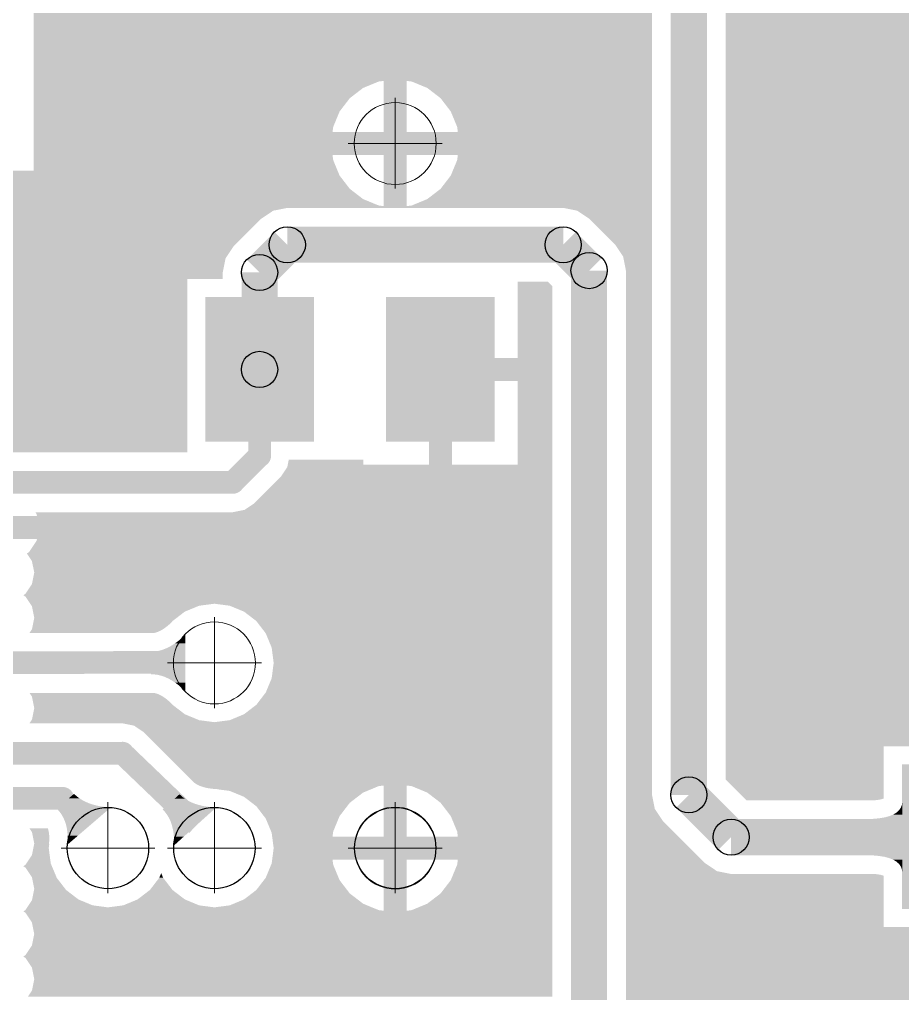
# Model space of a CAD drawing. Header units: millimetres. Extents: x -3633 to 871, y -630 to 261.
# Drawn here: x -1473.49 to -1453.87, y 147.87 to 169.52 of the extents above; entities that cross this region are included whole.
import ezdxf

# ---------------------------------------------------------------- set-up
doc = ezdxf.new("R2010")
doc.units = ezdxf.units.MM
for name, color, linetype in [('DRILL', 7, 'Continuous'), ('DRILL GOST', 7, 'Continuous'), ('TOP_LAYER', 7, 'Continuous'), ('TOP_PASTE', 8, 'Continuous')]:
    doc.layers.add(name, color=color, linetype=linetype)

# ---------------------------------------------------------------- blocks, each defined once
blk = doc.blocks.new('ROUND_26')
blk.add_circle((0, 0), 0.01772)
blk = doc.blocks.new('RECTANGLE_15')
blk.add_solid([(0.02362, 0.0315), (0.02362, -0.0315), (-0.02362, 0.0315), (-0.02362, -0.0315)])
blk = doc.blocks.new('ROUND_1')
at = {"const_width": 0.005}
blk.add_lwpolyline([(-0.0025, 0, 1), (0.0025, 0, 1)], format="xyb", close=True, dxfattribs=at)
blk = doc.blocks.new('ROUND_2')
blk.add_circle((0, 0), 0.00787)

msp = doc.modelspace()

# ---------------------------------------------------------------- linework, layer by layer
at = {"layer": 'DRILL', "lineweight": 0}
for p, q in [((-1465.14, 167.782), (-1465.14, 165.761)), ((-1466.182, 166.763), (-1464.099, 166.763)), ((-1471.521, 152.121), (-1471.521, 150.099))]:
    msp.add_line(p, q, dxfattribs=at)
at = {"layer": 'DRILL GOST', "lineweight": 0}
for p, q in [((-1469.156, 156.237), (-1469.156, 154.215)), ((-1470.197, 155.218), (-1468.114, 155.218)), ((-1469.156, 152.121), (-1469.156, 150.099)), ((-1465.14, 152.121), (-1465.14, 150.099)), ((-1472.562, 151.102), (-1470.479, 151.102)), ((-1470.197, 151.102), (-1468.114, 151.102)), ((-1466.182, 151.102), (-1464.099, 151.102))]:
    msp.add_line(p, q, dxfattribs=at)
for centre in [(-1465.14, 166.763), (-1469.156, 155.218), (-1465.14, 151.102)]:
    msp.add_circle(centre, 0.911, dxfattribs=at)
at = {"layer": 'TOP_LAYER', "elevation": 0}
for points, const_width in [([(-1458.615, 152.285), (-1458.615, 174.846)], 0.803), ([(-1468.152, 163.898), (-1467.537, 164.513)], 0.803), ([(-1467.537, 164.513), (-1461.408, 164.513)], 0.803), ([(-1461.408, 164.513), (-1460.833, 163.938)], 0.803), ([(-1460.833, 144.905), (-1460.833, 163.938)], 0.803), ([(-1468.152, 161.743), (-1468.152, 163.898)], 0.803), ([(-1468.152, 159.826), (-1468.152, 161.743)], 0.502), ([(-1468.745, 159.234), (-1468.152, 159.826)], 0.502), ([(-1475.129, 159.234), (-1468.745, 159.234)], 0.502), ([(-1475.129, 155.218), (-1469.801, 155.233)], 0.502), ([(-1475.129, 153.21), (-1471.198, 153.21)], 0.502), ([(-1471.198, 153.21), (-1469.543, 151.621)], 0.502), ([(-1458.615, 152.285), (-1457.676, 151.346)], 0.803), ([(-1475.129, 152.206), (-1472.529, 152.206)], 0.502), ([(-1457.676, 151.346), (-1452.74, 151.346)], 0.803)]:
    msp.add_lwpolyline(points, dxfattribs=dict(at, const_width=const_width))
at = {"layer": 'TOP_LAYER'}
for points in [[(-1467.537, 165.332), (-1467.537, 165.332), (-1467.537, 165.332), (-1461.408, 165.332)], [(-1473.266, 155.883), (-1473.264, 155.886), (-1470.511, 155.883), (-1470.489, 155.886)], [(-1470.027, 155.656), (-1469.951, 155.713), (-1469.801, 155.656), (-1469.801, 155.713)], [(-1469.951, 155.713), (-1469.876, 155.778), (-1469.801, 155.713), (-1469.801, 155.778)], [(-1469.876, 155.778), (-1469.801, 155.85), (-1469.801, 155.778), (-1469.801, 155.85)], [(-1470.566, 155.469), (-1470.488, 155.473), (-1469.801, 155.469), (-1469.801, 155.473)], [(-1470.566, 154.967), (-1470.566, 155.469), (-1469.801, 154.967), (-1469.801, 155.469)], [(-1470.488, 155.473), (-1470.41, 155.484), (-1469.801, 155.473), (-1469.801, 155.484)], [(-1470.41, 155.484), (-1470.333, 155.503), (-1469.801, 155.484), (-1469.801, 155.503)], [(-1470.333, 155.503), (-1470.256, 155.53), (-1469.801, 155.503), (-1469.801, 155.53)], [(-1470.256, 155.53), (-1470.179, 155.564), (-1469.801, 155.53), (-1469.801, 155.564)], [(-1470.179, 155.564), (-1470.103, 155.606), (-1469.801, 155.564), (-1469.801, 155.606)], [(-1470.103, 155.606), (-1470.027, 155.656), (-1469.801, 155.606), (-1469.801, 155.656)], [(-1470.488, 154.963), (-1470.566, 154.967), (-1469.801, 154.963), (-1469.801, 154.967)], [(-1470.41, 154.952), (-1470.488, 154.963), (-1469.801, 154.952), (-1469.801, 154.963)], [(-1470.333, 154.932), (-1470.41, 154.952), (-1469.801, 154.932), (-1469.801, 154.952)], [(-1470.256, 154.906), (-1470.333, 154.932), (-1469.801, 154.906), (-1469.801, 154.932)], [(-1470.179, 154.871), (-1470.256, 154.906), (-1469.801, 154.871), (-1469.801, 154.906)], [(-1470.103, 154.829), (-1470.179, 154.871), (-1469.801, 154.829), (-1469.801, 154.871)], [(-1470.027, 154.78), (-1470.103, 154.829), (-1469.801, 154.78), (-1469.801, 154.829)], [(-1469.951, 154.723), (-1470.027, 154.78), (-1469.801, 154.723), (-1469.801, 154.78)], [(-1469.876, 154.658), (-1469.951, 154.723), (-1469.801, 154.658), (-1469.801, 154.723)], [(-1469.801, 154.585), (-1469.876, 154.658), (-1469.801, 154.585), (-1469.801, 154.658)], [(-1469.16, 152.417), (-1469.167, 152.418), (-1469.16, 152.417), (-1469.156, 152.418)], [(-1472.441, 152.168), (-1472.391, 152.21), (-1472.09, 152.168), (-1472.157, 152.21)], [(-1472.391, 152.21), (-1472.336, 152.257), (-1472.157, 152.21), (-1472.219, 152.257)], [(-1472.336, 152.257), (-1472.276, 152.308), (-1472.219, 152.257), (-1472.276, 152.308)], [(-1470.089, 152.158), (-1470.042, 152.2), (-1469.745, 152.158), (-1469.812, 152.2)], [(-1470.042, 152.2), (-1469.99, 152.247), (-1469.812, 152.2), (-1469.875, 152.247)], [(-1469.99, 152.247), (-1469.932, 152.299), (-1469.875, 152.247), (-1469.932, 152.299)], [(-1472.659, 151.981), (-1472.633, 152.003), (-1471.487, 151.981), (-1471.461, 152.003)], [(-1472.633, 152.003), (-1472.622, 152.013), (-1471.461, 152.003), (-1471.568, 152.013)], [(-1472.622, 152.013), (-1472.606, 152.027), (-1471.568, 152.013), (-1471.668, 152.027)], [(-1472.606, 152.027), (-1472.584, 152.046), (-1471.668, 152.027), (-1471.764, 152.046)], [(-1472.584, 152.046), (-1472.556, 152.069), (-1471.764, 152.046), (-1471.853, 152.069)], [(-1472.556, 152.069), (-1472.523, 152.097), (-1471.853, 152.069), (-1471.938, 152.097)], [(-1472.523, 152.097), (-1472.485, 152.13), (-1471.938, 152.097), (-1472.016, 152.13)], [(-1472.485, 152.13), (-1472.441, 152.168), (-1472.016, 152.13), (-1472.09, 152.168)], [(-1470.306, 151.963), (-1470.26, 152.004), (-1469.164, 151.963), (-1469.118, 152.004)], [(-1470.26, 152.004), (-1470.252, 152.011), (-1469.118, 152.004), (-1469.224, 152.011)], [(-1470.252, 152.011), (-1470.239, 152.023), (-1469.224, 152.011), (-1469.324, 152.023)], [(-1470.239, 152.023), (-1470.22, 152.04), (-1469.324, 152.023), (-1469.419, 152.04)], [(-1470.22, 152.04), (-1470.195, 152.062), (-1469.419, 152.04), (-1469.508, 152.062)], [(-1470.195, 152.062), (-1470.165, 152.089), (-1469.508, 152.062), (-1469.593, 152.089)], [(-1470.165, 152.089), (-1470.13, 152.121), (-1469.593, 152.089), (-1469.671, 152.121)], [(-1470.13, 152.121), (-1470.089, 152.158), (-1469.671, 152.121), (-1469.745, 152.158)], [(-1453.945, 151.944), (-1453.904, 152.005), (-1453.872, 151.944), (-1453.872, 152.005)], [(-1453.904, 152.005), (-1453.88, 152.073), (-1453.872, 152.005), (-1453.872, 152.073)], [(-1453.88, 152.073), (-1453.872, 152.149), (-1453.872, 152.073), (-1453.872, 152.149)], [(-1472.606, 151.922), (-1472.659, 151.981), (-1471.555, 151.922), (-1471.487, 151.981)], [(-1472.559, 151.859), (-1472.606, 151.922), (-1471.629, 151.859), (-1471.555, 151.922)], [(-1472.519, 151.79), (-1472.559, 151.859), (-1471.709, 151.79), (-1471.629, 151.859)], [(-1472.485, 151.717), (-1472.519, 151.79), (-1471.794, 151.717), (-1471.709, 151.79)], [(-1470.253, 151.904), (-1470.306, 151.963), (-1469.229, 151.904), (-1469.164, 151.963)], [(-1470.206, 151.841), (-1470.253, 151.904), (-1469.299, 151.841), (-1469.229, 151.904)], [(-1470.166, 151.773), (-1470.206, 151.841), (-1469.375, 151.773), (-1469.299, 151.841)], [(-1470.131, 151.699), (-1470.166, 151.773), (-1469.457, 151.699), (-1469.375, 151.773)], [(-1454.39, 151.764), (-1454.268, 151.784), (-1453.872, 151.764), (-1453.872, 151.784)], [(-1454.268, 151.784), (-1454.163, 151.812), (-1453.872, 151.784), (-1453.872, 151.812)], [(-1454.163, 151.812), (-1454.074, 151.848), (-1453.872, 151.812), (-1453.872, 151.848)], [(-1454.074, 151.848), (-1454.001, 151.892), (-1453.872, 151.848), (-1453.872, 151.892)], [(-1454.001, 151.892), (-1453.945, 151.944), (-1453.872, 151.892), (-1453.872, 151.944)], [(-1472.458, 151.639), (-1472.485, 151.717), (-1471.885, 151.639), (-1471.794, 151.717)], [(-1472.438, 151.557), (-1472.458, 151.639), (-1471.981, 151.557), (-1471.885, 151.639)], [(-1472.424, 151.469), (-1472.438, 151.557), (-1472.083, 151.469), (-1471.981, 151.557)], [(-1470.104, 151.621), (-1470.131, 151.699), (-1469.543, 151.621), (-1469.457, 151.699)], [(-1470.082, 151.538), (-1470.104, 151.621), (-1469.635, 151.538), (-1469.543, 151.621)], [(-1454.681, 151.748), (-1454.527, 151.752), (-1453.872, 151.748), (-1453.872, 151.752)], [(-1454.681, 150.944), (-1454.681, 151.748), (-1453.872, 150.944), (-1453.872, 151.748)], [(-1454.527, 151.752), (-1454.39, 151.764), (-1453.872, 151.752), (-1453.872, 151.764)], [(-1472.416, 151.377), (-1472.424, 151.469), (-1472.19, 151.377), (-1472.083, 151.469)], [(-1472.415, 151.28), (-1472.416, 151.377), (-1472.303, 151.28), (-1472.19, 151.377)], [(-1470.066, 151.45), (-1470.082, 151.538), (-1469.733, 151.45), (-1469.635, 151.538)], [(-1470.057, 151.358), (-1470.066, 151.45), (-1469.836, 151.358), (-1469.733, 151.45)], [(-1470.054, 151.26), (-1470.057, 151.358), (-1469.944, 151.26), (-1469.836, 151.358)], [(-1472.421, 151.179), (-1472.415, 151.28), (-1472.421, 151.179), (-1472.303, 151.28)], [(-1470.058, 151.158), (-1470.054, 151.26), (-1470.058, 151.158), (-1469.944, 151.26)], [(-1454.527, 150.94), (-1454.681, 150.944), (-1453.872, 150.94), (-1453.872, 150.944)], [(-1454.39, 150.928), (-1454.527, 150.94), (-1453.872, 150.928), (-1453.872, 150.94)], [(-1454.268, 150.908), (-1454.39, 150.928), (-1453.872, 150.908), (-1453.872, 150.928)], [(-1454.163, 150.88), (-1454.268, 150.908), (-1453.872, 150.88), (-1453.872, 150.908)], [(-1454.074, 150.844), (-1454.163, 150.88), (-1453.872, 150.844), (-1453.872, 150.88)], [(-1454.001, 150.8), (-1454.074, 150.844), (-1453.872, 150.8), (-1453.872, 150.844)], [(-1453.945, 150.748), (-1454.001, 150.8), (-1453.872, 150.748), (-1453.872, 150.8)], [(-1453.904, 150.687), (-1453.945, 150.748), (-1453.872, 150.687), (-1453.872, 150.748)], [(-1453.88, 150.619), (-1453.904, 150.687), (-1453.872, 150.619), (-1453.872, 150.687)], [(-1453.872, 150.543), (-1453.88, 150.619), (-1453.872, 150.543), (-1453.872, 150.619)]]:
    msp.add_solid(points, dxfattribs=at)
at = {"layer": 'TOP_PASTE'}
msp.add_circle((-1483.212, 119.578), 110, dxfattribs=at)
for points in [[(-1457.797, 161.128), (-1457.797, 170.972), (-1433.42, 161.128), (-1433.42, 170.972)], [(-1473.172, 168.155), (-1473.172, 170.068), (-1459.434, 168.155), (-1459.434, 170.068)], [(-1473.172, 168.14), (-1473.172, 168.155), (-1465.509, 168.14), (-1465.395, 168.155)], [(-1473.172, 167.998), (-1473.172, 168.14), (-1465.853, 167.998), (-1465.509, 168.14)], [(-1465.395, 167.018), (-1465.395, 168.155), (-1464.885, 167.018), (-1464.885, 168.155)], [(-1464.771, 168.14), (-1464.885, 168.155), (-1459.434, 168.14), (-1459.434, 168.155)], [(-1464.427, 167.998), (-1464.771, 168.14), (-1459.434, 167.998), (-1459.434, 168.14)], [(-1473.172, 167.771), (-1473.172, 167.998), (-1466.148, 167.771), (-1465.853, 167.998)], [(-1464.132, 167.771), (-1464.427, 167.998), (-1459.434, 167.771), (-1459.434, 167.998)], [(-1473.172, 167.476), (-1473.172, 167.771), (-1466.375, 167.476), (-1466.148, 167.771)], [(-1463.905, 167.476), (-1464.132, 167.771), (-1459.434, 167.476), (-1459.434, 167.771)], [(-1473.172, 167.132), (-1473.172, 167.476), (-1466.517, 167.132), (-1466.375, 167.476)], [(-1463.763, 167.132), (-1463.905, 167.476), (-1459.434, 167.132), (-1459.434, 167.476)], [(-1473.172, 167.018), (-1473.172, 167.132), (-1466.532, 167.018), (-1466.517, 167.132)], [(-1473.172, 166.508), (-1473.172, 167.018), (-1459.434, 166.508), (-1459.434, 167.018)], [(-1463.748, 167.018), (-1463.763, 167.132), (-1459.434, 167.018), (-1459.434, 167.132)], [(-1473.172, 166.394), (-1473.172, 166.508), (-1466.517, 166.394), (-1466.532, 166.508)], [(-1465.395, 165.371), (-1465.395, 166.508), (-1464.885, 165.371), (-1464.885, 166.508)], [(-1463.763, 166.394), (-1463.748, 166.508), (-1459.434, 166.394), (-1459.434, 166.508)], [(-1473.172, 166.161), (-1473.172, 166.394), (-1466.421, 166.161), (-1466.517, 166.394)], [(-1463.905, 166.05), (-1463.763, 166.394), (-1459.434, 166.05), (-1459.434, 166.394)], [(-1476.354, 166.05), (-1476.312, 166.089), (-1466.375, 166.05), (-1466.391, 166.089)], [(-1476.312, 166.089), (-1476.245, 166.143), (-1466.391, 166.089), (-1466.413, 166.143)], [(-1476.245, 166.143), (-1476.22, 166.161), (-1466.413, 166.143), (-1466.421, 166.161)], [(-1476.652, 165.755), (-1476.396, 166.011), (-1466.148, 165.755), (-1466.345, 166.011)], [(-1476.396, 166.011), (-1476.354, 166.05), (-1466.345, 166.011), (-1466.375, 166.05)], [(-1464.132, 165.755), (-1463.905, 166.05), (-1459.434, 165.755), (-1459.434, 166.05)], [(-1476.879, 165.528), (-1476.652, 165.755), (-1465.853, 165.528), (-1466.148, 165.755)], [(-1464.427, 165.528), (-1464.132, 165.755), (-1459.434, 165.528), (-1459.434, 165.755)], [(-1477.021, 165.386), (-1476.879, 165.528), (-1465.509, 165.386), (-1465.853, 165.528)], [(-1464.771, 165.386), (-1464.427, 165.528), (-1459.434, 165.386), (-1459.434, 165.528)], [(-1477.315, 165.092), (-1477.137, 165.27), (-1468.116, 165.092), (-1467.85, 165.27)], [(-1477.137, 165.27), (-1477.075, 165.332), (-1467.85, 165.27), (-1467.537, 165.332)], [(-1477.075, 165.332), (-1477.036, 165.371), (-1459.434, 165.332), (-1459.434, 165.371)], [(-1477.036, 165.371), (-1477.021, 165.386), (-1465.395, 165.371), (-1465.509, 165.386)], [(-1464.885, 165.371), (-1464.771, 165.386), (-1459.434, 165.371), (-1459.434, 165.386)], [(-1461.095, 165.27), (-1461.408, 165.332), (-1459.434, 165.27), (-1459.434, 165.332)], [(-1460.829, 165.092), (-1461.095, 165.27), (-1459.434, 165.092), (-1459.434, 165.27)], [(-1477.699, 164.708), (-1477.315, 165.092), (-1468.5, 164.708), (-1468.116, 165.092)], [(-1460.254, 164.517), (-1460.829, 165.092), (-1459.434, 164.517), (-1459.434, 165.092)], [(-1478.17, 164.513), (-1477.915, 164.564), (-1468.695, 164.513), (-1468.644, 164.564)], [(-1477.915, 164.564), (-1477.699, 164.708), (-1468.644, 164.564), (-1468.5, 164.708)], [(-1483.404, 164.212), (-1483.138, 164.477), (-1468.909, 164.212), (-1468.731, 164.477)], [(-1483.138, 164.477), (-1483.102, 164.513), (-1468.731, 164.477), (-1468.695, 164.513)], [(-1460.076, 164.251), (-1460.254, 164.517), (-1459.434, 164.251), (-1459.434, 164.517)], [(-1483.717, 163.898), (-1483.404, 164.212), (-1468.971, 163.898), (-1468.909, 164.212)], [(-1460.014, 163.938), (-1460.076, 164.251), (-1459.434, 163.938), (-1459.434, 164.251)], [(-1483.851, 163.764), (-1483.717, 163.898), (-1468.971, 163.764), (-1468.971, 163.898)], [(-1460.014, 152.285), (-1460.014, 163.938), (-1459.434, 152.285), (-1459.434, 163.938)], [(-1477.625, 163.751), (-1477.689, 163.764), (-1468.971, 163.751), (-1468.971, 163.764)], [(-1477.435, 163.713), (-1477.625, 163.751), (-1469.758, 163.713), (-1469.758, 163.751)], [(-1477.219, 163.569), (-1477.435, 163.713), (-1469.758, 163.569), (-1469.758, 163.713)], [(-1462.422, 163.598), (-1462.422, 163.694), (-1461.652, 163.598), (-1461.748, 163.694)], [(-1477.075, 163.353), (-1477.219, 163.569), (-1469.758, 163.353), (-1469.758, 163.569)], [(-1462.422, 161.998), (-1462.422, 163.598), (-1461.652, 161.998), (-1461.652, 163.598)], [(-1477.024, 163.099), (-1477.075, 163.353), (-1469.758, 163.099), (-1469.758, 163.353)], [(-1477.024, 160.488), (-1477.024, 163.099), (-1469.758, 160.488), (-1469.758, 163.099)], [(-1464.136, 161.743), (-1464.136, 161.998), (-1461.652, 161.743), (-1461.652, 161.998)], [(-1464.391, 161.488), (-1464.391, 161.743), (-1461.652, 161.488), (-1461.652, 161.743)], [(-1464.391, 159.627), (-1464.391, 161.488), (-1463.881, 159.627), (-1463.881, 161.488)], [(-1462.422, 159.627), (-1462.422, 161.488), (-1461.652, 159.627), (-1461.652, 161.488)], [(-1457.797, 161.113), (-1457.797, 161.128), (-1449.446, 161.113), (-1449.332, 161.128)], [(-1457.797, 160.97), (-1457.797, 161.113), (-1449.79, 160.97), (-1449.446, 161.113)], [(-1457.797, 160.744), (-1457.797, 160.97), (-1450.085, 160.744), (-1449.79, 160.97)], [(-1457.797, 160.448), (-1457.797, 160.744), (-1450.312, 160.448), (-1450.085, 160.744)], [(-1477.028, 160.468), (-1477.024, 160.488), (-1469.758, 160.468), (-1469.758, 160.488)], [(-1477.028, 159.899), (-1477.028, 160.468), (-1469.758, 159.899), (-1469.758, 160.468)], [(-1457.797, 160.104), (-1457.797, 160.448), (-1450.454, 160.104), (-1450.312, 160.448)], [(-1457.797, 159.99), (-1457.797, 160.104), (-1450.469, 159.99), (-1450.454, 160.104)], [(-1457.797, 159.48), (-1457.797, 159.99), (-1433.42, 159.48), (-1433.42, 159.99)], [(-1467.682, 159.356), (-1467.537, 159.572), (-1461.652, 159.356), (-1461.652, 159.572)], [(-1467.537, 159.572), (-1467.526, 159.627), (-1461.652, 159.572), (-1461.652, 159.627)], [(-1467.526, 159.627), (-1467.505, 159.735), (-1465.851, 159.627), (-1465.851, 159.735)], [(-1468.274, 158.763), (-1467.682, 159.356), (-1461.652, 158.763), (-1461.652, 159.356)], [(-1457.797, 159.366), (-1457.797, 159.48), (-1450.454, 159.366), (-1450.469, 159.48)], [(-1457.797, 159.023), (-1457.797, 159.366), (-1450.312, 159.023), (-1450.454, 159.366)], [(-1457.797, 158.727), (-1457.797, 159.023), (-1450.085, 158.727), (-1450.312, 159.023)], [(-1468.49, 158.619), (-1468.274, 158.763), (-1461.652, 158.619), (-1461.652, 158.763)], [(-1457.797, 158.501), (-1457.797, 158.727), (-1449.79, 158.501), (-1450.085, 158.727)], [(-1478.409, 157.975), (-1477.899, 158.485), (-1461.652, 157.975), (-1461.652, 158.485)], [(-1473.107, 158.527), (-1473.135, 158.568), (-1461.652, 158.527), (-1461.652, 158.568)], [(-1473.099, 158.485), (-1473.107, 158.527), (-1461.652, 158.485), (-1461.652, 158.527)], [(-1468.745, 158.568), (-1468.49, 158.619), (-1461.652, 158.568), (-1461.652, 158.619)], [(-1457.797, 158.358), (-1457.797, 158.501), (-1449.446, 158.358), (-1449.79, 158.501)], [(-1457.797, 158.343), (-1457.797, 158.358), (-1449.332, 158.343), (-1449.446, 158.358)], [(-1457.797, 153.58), (-1457.797, 158.343), (-1433.42, 153.58), (-1433.42, 158.343)], [(-1473.276, 157.681), (-1473.107, 157.933), (-1461.652, 157.681), (-1461.652, 157.933)], [(-1473.107, 157.933), (-1473.099, 157.975), (-1461.652, 157.933), (-1461.652, 157.975)], [(-1473.323, 157.65), (-1473.276, 157.681), (-1461.652, 157.65), (-1461.652, 157.681)], [(-1473.21, 157.48), (-1473.323, 157.65), (-1461.652, 157.48), (-1461.652, 157.65)], [(-1473.159, 157.226), (-1473.21, 157.48), (-1461.652, 157.226), (-1461.652, 157.48)], [(-1473.21, 156.971), (-1473.159, 157.226), (-1461.652, 156.971), (-1461.652, 157.226)], [(-1473.354, 156.755), (-1473.21, 156.971), (-1461.652, 156.755), (-1461.652, 156.971)], [(-1473.401, 156.724), (-1473.354, 156.755), (-1461.652, 156.724), (-1461.652, 156.755)], [(-1473.354, 156.692), (-1473.401, 156.724), (-1461.652, 156.692), (-1461.652, 156.724)], [(-1473.248, 156.534), (-1473.354, 156.692), (-1461.652, 156.534), (-1461.652, 156.692)], [(-1473.218, 156.489), (-1473.248, 156.534), (-1469.497, 156.489), (-1469.156, 156.534)], [(-1468.815, 156.489), (-1469.156, 156.534), (-1461.652, 156.489), (-1461.652, 156.534)], [(-1473.21, 156.476), (-1473.218, 156.489), (-1469.528, 156.476), (-1469.497, 156.489)], [(-1473.186, 156.358), (-1473.21, 156.476), (-1469.814, 156.358), (-1469.528, 156.476)], [(-1473.159, 156.222), (-1473.186, 156.358), (-1469.991, 156.222), (-1469.814, 156.358)], [(-1468.498, 156.358), (-1468.815, 156.489), (-1461.652, 156.358), (-1461.652, 156.489)], [(-1468.225, 156.149), (-1468.498, 156.358), (-1461.652, 156.149), (-1461.652, 156.358)], [(-1473.187, 156.08), (-1473.177, 156.13), (-1470.152, 156.08), (-1470.101, 156.13)], [(-1473.177, 156.13), (-1473.173, 156.149), (-1470.101, 156.13), (-1470.087, 156.149)], [(-1473.173, 156.149), (-1473.159, 156.222), (-1470.087, 156.149), (-1469.991, 156.222)], [(-1468.016, 155.876), (-1468.225, 156.149), (-1461.652, 155.876), (-1461.652, 156.149)], [(-1473.264, 155.886), (-1473.257, 155.896), (-1470.489, 155.886), (-1470.449, 155.896)], [(-1473.257, 155.896), (-1473.247, 155.911), (-1470.449, 155.896), (-1470.407, 155.911)], [(-1473.247, 155.911), (-1473.234, 155.931), (-1470.407, 155.911), (-1470.362, 155.931)], [(-1473.234, 155.931), (-1473.216, 155.957), (-1470.362, 155.931), (-1470.314, 155.957)], [(-1473.216, 155.957), (-1473.21, 155.967), (-1470.314, 155.957), (-1470.299, 155.967)], [(-1473.21, 155.967), (-1473.205, 155.991), (-1470.299, 155.967), (-1470.263, 155.991)], [(-1473.205, 155.991), (-1473.197, 156.032), (-1470.263, 155.991), (-1470.209, 156.032)], [(-1473.197, 156.032), (-1473.187, 156.08), (-1470.209, 156.032), (-1470.152, 156.08)], [(-1467.884, 155.558), (-1468.016, 155.876), (-1461.652, 155.558), (-1461.652, 155.876)], [(-1467.84, 155.218), (-1467.884, 155.558), (-1461.652, 155.218), (-1461.652, 155.558)], [(-1467.884, 154.877), (-1467.84, 155.218), (-1461.652, 154.877), (-1461.652, 155.218)], [(-1468.016, 154.56), (-1467.884, 154.877), (-1461.652, 154.56), (-1461.652, 154.877)], [(-1473.264, 154.549), (-1473.266, 154.552), (-1470.489, 154.549), (-1470.511, 154.552)], [(-1473.257, 154.539), (-1473.264, 154.549), (-1470.449, 154.539), (-1470.489, 154.549)], [(-1473.247, 154.525), (-1473.257, 154.539), (-1470.407, 154.525), (-1470.449, 154.539)], [(-1473.234, 154.505), (-1473.247, 154.525), (-1470.362, 154.505), (-1470.407, 154.525)], [(-1473.216, 154.478), (-1473.234, 154.505), (-1470.314, 154.478), (-1470.362, 154.505)], [(-1473.21, 154.468), (-1473.216, 154.478), (-1470.299, 154.468), (-1470.314, 154.478)], [(-1473.205, 154.445), (-1473.21, 154.468), (-1470.263, 154.445), (-1470.299, 154.468)], [(-1473.197, 154.404), (-1473.205, 154.445), (-1470.209, 154.404), (-1470.263, 154.445)], [(-1473.187, 154.355), (-1473.197, 154.404), (-1470.152, 154.355), (-1470.209, 154.404)], [(-1468.225, 154.287), (-1468.016, 154.56), (-1461.652, 154.287), (-1461.652, 154.56)], [(-1473.177, 154.306), (-1473.187, 154.355), (-1470.101, 154.306), (-1470.152, 154.355)], [(-1473.186, 154.078), (-1473.159, 154.214), (-1469.814, 154.078), (-1469.991, 154.214)], [(-1473.173, 154.287), (-1473.177, 154.306), (-1470.087, 154.287), (-1470.101, 154.306)], [(-1473.159, 154.214), (-1473.173, 154.287), (-1469.991, 154.214), (-1470.087, 154.287)], [(-1468.498, 154.078), (-1468.225, 154.287), (-1461.652, 154.078), (-1461.652, 154.287)], [(-1473.248, 153.901), (-1473.218, 153.946), (-1469.156, 153.901), (-1469.497, 153.946)], [(-1473.218, 153.946), (-1473.21, 153.959), (-1469.497, 153.946), (-1469.528, 153.959)], [(-1473.21, 153.959), (-1473.186, 154.078), (-1469.528, 153.959), (-1469.814, 154.078)], [(-1469.156, 153.901), (-1468.815, 153.946), (-1461.652, 153.901), (-1461.652, 153.946)], [(-1468.815, 153.946), (-1468.498, 154.078), (-1461.652, 153.946), (-1461.652, 154.078)], [(-1473.266, 153.875), (-1473.248, 153.901), (-1461.652, 153.875), (-1461.652, 153.901)], [(-1470.943, 153.825), (-1471.198, 153.875), (-1461.652, 153.825), (-1461.652, 153.875)], [(-1470.727, 153.68), (-1470.943, 153.825), (-1461.652, 153.68), (-1461.652, 153.825)], [(-1469.599, 152.552), (-1470.727, 153.68), (-1461.652, 152.552), (-1461.652, 153.68)], [(-1457.797, 153.52), (-1457.797, 153.58), (-1433.425, 153.52), (-1433.42, 153.58)], [(-1457.797, 153.434), (-1457.797, 153.52), (-1433.439, 153.434), (-1433.425, 153.52)], [(-1457.797, 153.372), (-1457.797, 153.434), (-1433.455, 153.372), (-1433.439, 153.434)], [(-1457.797, 153.364), (-1457.797, 153.372), (-1433.459, 153.364), (-1433.455, 153.372)], [(-1457.797, 152.624), (-1457.797, 153.364), (-1454.286, 152.624), (-1454.286, 153.364)], [(-1469.581, 152.539), (-1469.599, 152.552), (-1461.652, 152.539), (-1461.652, 152.552)], [(-1469.544, 152.516), (-1469.581, 152.539), (-1461.652, 152.516), (-1461.652, 152.539)], [(-1469.502, 152.494), (-1469.544, 152.516), (-1461.652, 152.494), (-1461.652, 152.516)], [(-1469.463, 152.479), (-1469.5, 152.494), (-1465.509, 152.479), (-1465.395, 152.494)], [(-1469.453, 152.475), (-1469.463, 152.479), (-1465.519, 152.475), (-1465.509, 152.479)], [(-1469.397, 152.457), (-1469.453, 152.475), (-1465.563, 152.457), (-1465.519, 152.475)], [(-1469.334, 152.441), (-1469.397, 152.457), (-1465.6, 152.441), (-1465.563, 152.457)], [(-1469.264, 152.429), (-1469.334, 152.441), (-1465.63, 152.429), (-1465.6, 152.441)], [(-1469.186, 152.419), (-1469.264, 152.429), (-1465.653, 152.419), (-1465.63, 152.429)], [(-1469.167, 152.418), (-1469.186, 152.419), (-1465.656, 152.418), (-1465.653, 152.419)], [(-1469.144, 152.416), (-1469.156, 152.418), (-1465.66, 152.416), (-1465.656, 152.418)], [(-1469.091, 152.413), (-1469.144, 152.416), (-1465.668, 152.413), (-1465.66, 152.416)], [(-1465.395, 151.357), (-1465.395, 152.494), (-1464.885, 151.357), (-1464.885, 152.494)], [(-1464.771, 152.479), (-1464.885, 152.494), (-1461.652, 152.479), (-1461.652, 152.494)], [(-1464.427, 152.336), (-1464.771, 152.479), (-1461.652, 152.336), (-1461.652, 152.479)], [(-1457.376, 152.204), (-1457.797, 152.624), (-1454.286, 152.204), (-1454.286, 152.624)], [(-1469.066, 152.406), (-1469.091, 152.413), (-1465.685, 152.406), (-1465.668, 152.413)], [(-1468.815, 152.373), (-1469.066, 152.406), (-1465.764, 152.373), (-1465.685, 152.406)], [(-1468.726, 152.336), (-1468.815, 152.373), (-1465.853, 152.336), (-1465.764, 152.373)], [(-1468.498, 152.242), (-1468.726, 152.336), (-1465.976, 152.242), (-1465.853, 152.336)], [(-1468.326, 152.11), (-1468.498, 152.242), (-1466.148, 152.11), (-1465.976, 152.242)], [(-1464.132, 152.11), (-1464.427, 152.336), (-1461.652, 152.11), (-1461.652, 152.336)], [(-1460.014, 151.972), (-1460.014, 152.285), (-1459.372, 151.972), (-1459.434, 152.285)], [(-1457.373, 152.201), (-1457.376, 152.204), (-1454.294, 152.201), (-1454.286, 152.204)], [(-1457.357, 152.184), (-1457.373, 152.201), (-1454.355, 152.184), (-1454.294, 152.201)], [(-1468.225, 152.032), (-1468.326, 152.11), (-1466.208, 152.032), (-1466.148, 152.11)], [(-1468.058, 151.814), (-1468.225, 152.032), (-1466.375, 151.814), (-1466.208, 152.032)], [(-1463.905, 151.814), (-1464.132, 152.11), (-1461.652, 151.814), (-1461.652, 152.11)], [(-1457.342, 152.17), (-1457.357, 152.184), (-1454.441, 152.17), (-1454.355, 152.184)], [(-1457.337, 152.165), (-1457.342, 152.17), (-1454.501, 152.165), (-1454.441, 152.17)], [(-1468.016, 151.76), (-1468.058, 151.814), (-1466.398, 151.76), (-1466.375, 151.814)], [(-1463.763, 151.471), (-1463.905, 151.814), (-1461.652, 151.471), (-1461.652, 151.814)], [(-1460.014, 151.706), (-1460.014, 151.972), (-1459.194, 151.706), (-1459.372, 151.972)], [(-1467.896, 151.471), (-1468.016, 151.76), (-1466.517, 151.471), (-1466.398, 151.76)], [(-1460.014, 150.767), (-1460.014, 151.706), (-1458.255, 150.767), (-1459.194, 151.706)], [(-1473.254, 151.523), (-1473.266, 151.541), (-1472.851, 151.523), (-1472.857, 151.541)], [(-1473.222, 151.475), (-1473.254, 151.523), (-1472.839, 151.475), (-1472.851, 151.523)], [(-1473.21, 151.457), (-1473.222, 151.475), (-1472.836, 151.457), (-1472.839, 151.475)], [(-1473.202, 151.42), (-1473.21, 151.457), (-1472.83, 151.42), (-1472.836, 151.457)], [(-1473.19, 151.359), (-1473.202, 151.42), (-1472.825, 151.359), (-1472.83, 151.42)], [(-1473.176, 151.29), (-1473.19, 151.359), (-1472.825, 151.29), (-1472.825, 151.359)], [(-1467.884, 151.442), (-1467.896, 151.471), (-1466.521, 151.442), (-1466.517, 151.471)], [(-1467.873, 151.357), (-1467.884, 151.442), (-1466.532, 151.357), (-1466.521, 151.442)], [(-1467.84, 151.102), (-1467.873, 151.357), (-1461.652, 151.102), (-1461.652, 151.357)], [(-1463.748, 151.357), (-1463.763, 151.471), (-1461.652, 151.357), (-1461.652, 151.471)], [(-1473.179, 151.102), (-1473.163, 151.18), (-1472.837, 151.102), (-1472.827, 151.18)], [(-1473.159, 151.202), (-1473.176, 151.29), (-1472.83, 151.202), (-1472.825, 151.29)], [(-1473.163, 151.18), (-1473.159, 151.201), (-1472.827, 151.18), (-1472.83, 151.201)], [(-1473.159, 151.201), (-1473.159, 151.202), (-1472.83, 151.201), (-1472.83, 151.202)], [(-1473.334, 150.761), (-1473.21, 150.947), (-1472.792, 150.761), (-1472.817, 150.947)], [(-1473.21, 150.947), (-1473.179, 151.102), (-1472.817, 150.947), (-1472.837, 151.102)], [(-1467.873, 150.847), (-1467.84, 151.102), (-1461.652, 150.847), (-1461.652, 151.102)], [(-1473.401, 150.7), (-1473.354, 150.732), (-1472.767, 150.7), (-1472.78, 150.732)], [(-1473.354, 150.669), (-1473.401, 150.7), (-1472.754, 150.669), (-1472.767, 150.7)], [(-1473.354, 150.732), (-1473.334, 150.761), (-1472.78, 150.732), (-1472.792, 150.761)], [(-1468.016, 150.443), (-1467.896, 150.733), (-1466.398, 150.443), (-1466.517, 150.733)], [(-1467.896, 150.733), (-1467.884, 150.761), (-1466.517, 150.733), (-1466.521, 150.761)], [(-1467.884, 150.761), (-1467.873, 150.847), (-1466.521, 150.761), (-1466.532, 150.847)], [(-1465.395, 149.709), (-1465.395, 150.847), (-1464.885, 149.709), (-1464.885, 150.847)], [(-1463.905, 150.389), (-1463.763, 150.733), (-1461.652, 150.389), (-1461.652, 150.733)], [(-1463.763, 150.733), (-1463.748, 150.847), (-1461.652, 150.733), (-1461.652, 150.847)], [(-1460.014, 150.589), (-1460.014, 150.767), (-1457.99, 150.589), (-1458.255, 150.767)], [(-1473.21, 150.453), (-1473.354, 150.669), (-1472.664, 150.453), (-1472.754, 150.669)], [(-1470.381, 150.443), (-1470.338, 150.546), (-1470.296, 150.443), (-1470.338, 150.546)], [(-1460.014, 150.527), (-1460.014, 150.589), (-1457.676, 150.527), (-1457.99, 150.589)], [(-1460.014, 150.522), (-1460.014, 150.527), (-1454.441, 150.522), (-1454.501, 150.527)], [(-1460.014, 150.508), (-1460.014, 150.522), (-1454.355, 150.508), (-1454.441, 150.522)], [(-1460.014, 150.491), (-1460.014, 150.508), (-1454.294, 150.491), (-1454.355, 150.508)], [(-1460.014, 150.488), (-1460.014, 150.491), (-1454.286, 150.488), (-1454.294, 150.491)], [(-1460.014, 149.349), (-1460.014, 150.488), (-1454.286, 149.349), (-1454.286, 150.488)], [(-1473.208, 150.443), (-1473.21, 150.453), (-1472.661, 150.443), (-1472.664, 150.453)], [(-1473.159, 150.198), (-1473.208, 150.443), (-1472.472, 150.198), (-1472.661, 150.443)], [(-1470.59, 150.171), (-1470.381, 150.443), (-1470.087, 150.171), (-1470.296, 150.443)], [(-1468.225, 150.171), (-1468.058, 150.389), (-1466.208, 150.171), (-1466.375, 150.389)], [(-1468.058, 150.389), (-1468.016, 150.443), (-1466.375, 150.389), (-1466.398, 150.443)], [(-1464.132, 150.093), (-1463.905, 150.389), (-1461.652, 150.093), (-1461.652, 150.389)], [(-1473.206, 149.962), (-1473.164, 150.171), (-1472.179, 149.962), (-1472.451, 150.171)], [(-1473.164, 150.171), (-1473.159, 150.198), (-1472.451, 150.171), (-1472.472, 150.198)], [(-1470.862, 149.962), (-1470.59, 150.171), (-1469.814, 149.962), (-1470.087, 150.171)], [(-1468.498, 149.962), (-1468.326, 150.093), (-1465.976, 149.962), (-1466.148, 150.093)], [(-1468.326, 150.093), (-1468.225, 150.171), (-1466.148, 150.093), (-1466.208, 150.171)], [(-1464.427, 149.867), (-1464.132, 150.093), (-1461.652, 149.867), (-1461.652, 150.093)], [(-1473.315, 149.785), (-1473.285, 149.83), (-1471.521, 149.785), (-1471.861, 149.83)], [(-1473.285, 149.83), (-1473.21, 149.943), (-1471.861, 149.83), (-1472.135, 149.943)], [(-1473.21, 149.943), (-1473.206, 149.962), (-1472.135, 149.943), (-1472.179, 149.962)], [(-1471.521, 149.785), (-1471.18, 149.83), (-1469.156, 149.785), (-1469.497, 149.83)], [(-1471.18, 149.83), (-1470.862, 149.962), (-1469.497, 149.83), (-1469.814, 149.962)], [(-1469.156, 149.785), (-1468.815, 149.83), (-1465.656, 149.785), (-1465.764, 149.83)], [(-1468.815, 149.83), (-1468.726, 149.867), (-1465.764, 149.83), (-1465.853, 149.867)], [(-1468.726, 149.867), (-1468.498, 149.962), (-1465.853, 149.867), (-1465.976, 149.962)], [(-1464.771, 149.724), (-1464.427, 149.867), (-1461.652, 149.724), (-1461.652, 149.867)], [(-1473.401, 149.696), (-1473.381, 149.709), (-1461.652, 149.696), (-1461.652, 149.709)], [(-1473.354, 149.665), (-1473.401, 149.696), (-1461.652, 149.665), (-1461.652, 149.696)], [(-1473.381, 149.709), (-1473.358, 149.724), (-1465.395, 149.709), (-1465.509, 149.724)], [(-1473.358, 149.724), (-1473.354, 149.728), (-1465.509, 149.724), (-1465.517, 149.728)], [(-1473.354, 149.728), (-1473.315, 149.785), (-1465.517, 149.728), (-1465.656, 149.785)], [(-1473.21, 149.449), (-1473.354, 149.665), (-1461.652, 149.449), (-1461.652, 149.665)], [(-1464.885, 149.709), (-1464.771, 149.724), (-1461.652, 149.709), (-1461.652, 149.724)], [(-1473.159, 149.194), (-1473.21, 149.449), (-1461.652, 149.194), (-1461.652, 149.449)], [(-1473.21, 148.94), (-1473.159, 149.194), (-1461.652, 148.94), (-1461.652, 149.194)], [(-1460.014, 149.341), (-1460.014, 149.349), (-1439.479, 149.341), (-1439.482, 149.349)], [(-1460.014, 149.28), (-1460.014, 149.341), (-1439.463, 149.28), (-1439.479, 149.341)], [(-1460.014, 149.193), (-1460.014, 149.28), (-1439.448, 149.193), (-1439.463, 149.28)], [(-1460.014, 149.133), (-1460.014, 149.193), (-1439.443, 149.133), (-1439.448, 149.193)], [(-1460.014, 145.994), (-1460.014, 149.133), (-1439.443, 145.994), (-1439.443, 149.133)], [(-1473.354, 148.724), (-1473.21, 148.94), (-1461.652, 148.724), (-1461.652, 148.94)], [(-1473.401, 148.692), (-1473.354, 148.724), (-1461.652, 148.692), (-1461.652, 148.724)], [(-1473.354, 148.661), (-1473.401, 148.692), (-1461.652, 148.661), (-1461.652, 148.692)], [(-1473.21, 148.445), (-1473.354, 148.661), (-1461.652, 148.445), (-1461.652, 148.661)], [(-1473.159, 148.19), (-1473.21, 148.445), (-1461.652, 148.19), (-1461.652, 148.445)], [(-1473.21, 147.936), (-1473.159, 148.19), (-1461.652, 147.936), (-1461.652, 148.19)], [(-1473.302, 147.797), (-1473.21, 147.936), (-1461.652, 147.797), (-1461.652, 147.936)]]:
    msp.add_solid(points, dxfattribs=at)

# ---------------------------------------------------------------- block references
at = {"layer": 'DRILL GOST', "xscale": 51, "yscale": 51, "zscale": 51}
for p in [(-1471.521, 151.102), (-1469.156, 151.102)]:
    msp.add_blockref('ROUND_26', p, dxfattribs=at)
at = {"layer": 'TOP_LAYER', "xscale": 51, "yscale": 51, "zscale": 51}
for name, p in [('ROUND_2', (-1467.537, 164.513)), ('ROUND_2', (-1467.537, 164.513)), ('ROUND_2', (-1461.408, 164.513)), ('ROUND_2', (-1461.408, 164.513)), ('ROUND_2', (-1460.833, 163.938)), ('ROUND_2', (-1460.833, 163.938)), ('ROUND_2', (-1468.152, 163.898)), ('ROUND_2', (-1468.152, 163.898)), ('RECTANGLE_15', (-1468.152, 161.743)), ('RECTANGLE_15', (-1464.136, 161.743)), ('ROUND_2', (-1468.152, 161.743)), ('ROUND_1', (-1468.152, 161.743)), ('ROUND_1', (-1468.152, 159.826)), ('ROUND_1', (-1468.152, 159.826)), ('ROUND_1', (-1468.745, 159.234)), ('ROUND_1', (-1468.745, 159.234)), ('ROUND_1', (-1471.198, 153.21)), ('ROUND_1', (-1471.198, 153.21)), ('RECTANGLE_15', (-1452.679, 151.357)), ('ROUND_2', (-1458.615, 152.285)), ('ROUND_2', (-1458.615, 152.285)), ('ROUND_1', (-1472.529, 152.206)), ('ROUND_1', (-1472.529, 152.206)), ('ROUND_2', (-1457.676, 151.346)), ('ROUND_2', (-1457.676, 151.346))]:
    msp.add_blockref(name, p, dxfattribs=at)
at = {"layer": 'TOP_PASTE', "xscale": 51, "yscale": 51, "zscale": 51}
msp.add_blockref('ROUND_26', (-1465.14, 151.102), dxfattribs=at)

doc.saveas('drawing.dxf')
